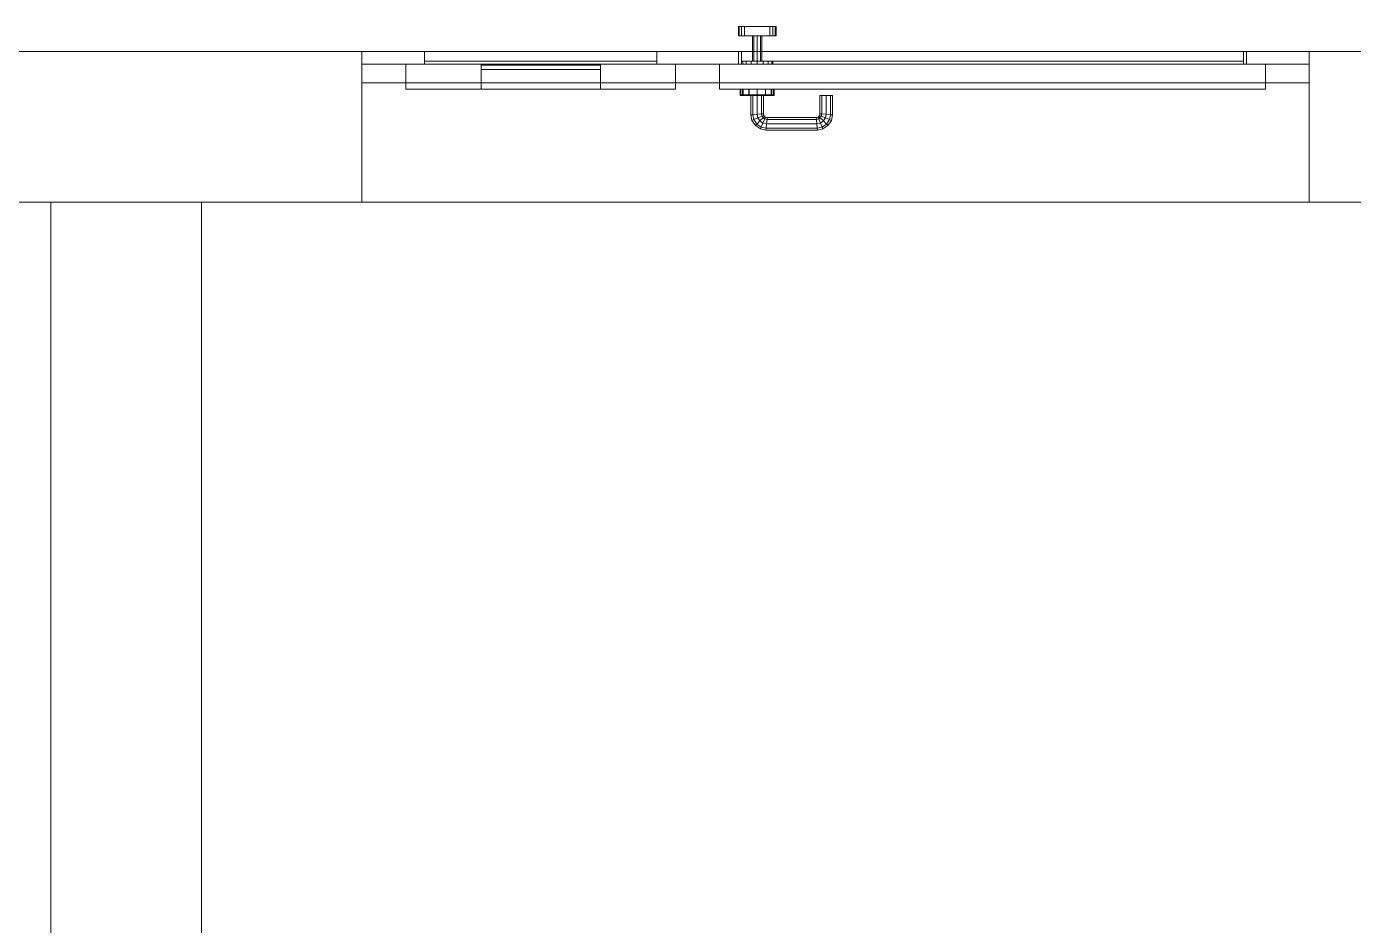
# Model space of a CAD drawing. Header units: metres. Extents: x 9 to 21.7, y 11.5 to 19.
# Drawn here: x 16.452 to 18.567, y 17.609 to 19.042 of the extents above; entities that cross this region are included whole.
import ezdxf

# ---------------------------------------------------------------- set-up
doc = ezdxf.new("R2010")
doc.units = ezdxf.units.M
doc.header["$MEASUREMENT"] = 0
doc.layers.add('Decken Roh', color=7, linetype='Continuous')
doc.layers.add('Wand Aussen', color=7, linetype='Continuous')

# ---------------------------------------------------------------- blocks, each defined once
blk = doc.blocks.new('Tür_F361A486-C561-4E4C-986A-6673B598CC38')
at = {"layer": 'Wand Aussen', "color": 9, "lineweight": 18}
mesh = blk.add_polyface(dxfattribs=at)
corners = [(17.6222, 18.9868, 1.0447), (17.6244, 18.9868, 1.05), (17.6222, 18.9868, 1.0553), (17.6169, 18.9868, 1.0575), (17.6116, 18.9868, 1.0553), (17.6094, 18.9868, 1.05), (17.6116, 18.9868, 1.0447), (17.6169, 18.9868, 1.0425), (17.6222, 19.0268, 1.0447), (17.6169, 19.0268, 1.0425), (17.6116, 19.0268, 1.0447), (17.6094, 19.0268, 1.05), (17.6116, 19.0268, 1.0553), (17.6169, 19.0268, 1.0575), (17.6222, 19.0268, 1.0553), (17.6244, 19.0268, 1.05), (17.5919, 18.9818, 0.975), (17.5919, 18.9868, 0.975), (17.5938, 18.9868, 0.9654), (17.5938, 18.9818, 0.9654), (17.5992, 18.9868, 0.9573), (17.5992, 18.9818, 0.9573), (17.6073, 18.9868, 0.9519), (17.6073, 18.9818, 0.9519), (17.6169, 18.9868, 0.95), (17.6169, 18.9818, 0.95), (17.6264, 18.9868, 0.9519), (17.6264, 18.9818, 0.9519), (17.6346, 18.9868, 0.9573), (17.6346, 18.9818, 0.9573), (17.64, 18.9868, 0.9654), (17.64, 18.9818, 0.9654), (17.6419, 18.9868, 0.975), (17.6419, 18.9818, 0.975), (17.6419, 18.9868, 1.1), (17.6419, 18.9818, 1.1), (17.64, 18.9868, 1.1096), (17.64, 18.9818, 1.1096), (17.6346, 18.9868, 1.1177), (17.6346, 18.9818, 1.1177), (17.6264, 18.9868, 1.1231), (17.6264, 18.9818, 1.1231), (17.6169, 18.9868, 1.125), (17.6169, 18.9818, 1.125), (17.6073, 18.9868, 1.1231), (17.6073, 18.9818, 1.1231), (17.5992, 18.9868, 1.1177), (17.5992, 18.9818, 1.1177), (17.5938, 18.9868, 1.1096), (17.5938, 18.9818, 1.1096), (17.5919, 18.9868, 1.1), (17.5919, 18.9818, 1.1), (17.5969, 19.0268, 1.08), (17.5969, 19.0418, 1.08), (17.5919, 19.0418, 1.0787), (17.5919, 19.0268, 1.0787), (17.5882, 19.0418, 1.075), (17.5882, 19.0268, 1.075), (17.5869, 19.0418, 1.07), (17.5869, 19.0268, 1.07), (17.5869, 19.0418, 1.03), (17.5869, 19.0268, 1.03), (17.5882, 19.0418, 1.025), (17.5882, 19.0268, 1.025), (17.5919, 19.0418, 1.0213), (17.5919, 19.0268, 1.0213), (17.5969, 19.0418, 1.02), (17.5969, 19.0268, 1.02), (17.6369, 19.0418, 1.02), (17.6369, 19.0268, 1.02), (17.6419, 19.0418, 1.0213), (17.6419, 19.0268, 1.0213), (17.6455, 19.0418, 1.025), (17.6455, 19.0268, 1.025), (17.6469, 19.0418, 1.03), (17.6469, 19.0268, 1.03), (17.6469, 19.0418, 1.07), (17.6469, 19.0268, 1.07), (17.6455, 19.0418, 1.075), (17.6455, 19.0268, 1.075), (17.6419, 19.0418, 1.0787), (17.6419, 19.0268, 1.0787), (17.6369, 19.0418, 1.08), (17.6369, 19.0268, 1.08)]
mesh.append_faces([[corners[k] for k in face] for face in [(0, 8, 15, 1), (1, 15, 14, 2), (2, 14, 13, 3), (3, 13, 12, 4), (4, 12, 11, 5), (5, 11, 10, 6), (6, 10, 9, 7), (7, 9, 8, 0), (16, 17, 18, 19), (19, 18, 20, 21), (21, 20, 22, 23), (23, 22, 24, 25), (25, 24, 26, 27), (27, 26, 28, 29), (29, 28, 30, 31), (31, 30, 32, 33), (33, 32, 34, 35), (35, 34, 36, 37), (37, 36, 38, 39), (39, 38, 40, 41), (41, 40, 42, 43), (43, 42, 44, 45), (45, 44, 46, 47), (47, 46, 48, 49), (49, 48, 50, 51), (51, 50, 17, 16), (52, 53, 54, 55), (55, 54, 56, 57), (57, 56, 58, 59), (59, 58, 60, 61), (61, 60, 62, 63), (63, 62, 64, 65), (65, 64, 66, 67), (67, 66, 68, 69), (69, 68, 70, 71), (71, 70, 72, 73), (73, 72, 74, 75), (75, 74, 76, 77), (77, 76, 78, 79), (79, 78, 80, 81), (81, 80, 82, 83), (83, 82, 53, 52)]], dxfattribs={"color": 9})
mesh.append_faces([[corners[k] for k in face] for face in [(0, 5, 6, 7), (8, 13, 14, 15), (16, 47, 49, 51), (17, 22, 20, 18), (52, 79, 81, 83), (53, 58, 56, 54)]], dxfattribs={"vtx0": -1, "color": 9})
mesh.append_faces([[corners[k] for k in face] for face in [(0, 3, 4, 5), (8, 11, 12, 13), (16, 23, 25, 27), (16, 27, 29, 31), (16, 31, 33, 35), (16, 35, 37, 39), (16, 39, 41, 43), (16, 43, 45, 47), (17, 46, 44, 42), (17, 42, 40, 38), (17, 38, 36, 34), (17, 34, 32, 30), (17, 30, 28, 26), (17, 26, 24, 22), (52, 59, 61, 63), (52, 63, 65, 67), (52, 67, 69, 71), (52, 71, 73, 75), (52, 75, 77, 79), (53, 78, 76, 74), (53, 74, 72, 70), (53, 70, 68, 66), (53, 66, 64, 62), (53, 62, 60, 58)]], dxfattribs={"vtx0": -1, "vtx3": -1, "color": 9})
mesh.append_faces([[corners[k] for k in face] for face in [(0, 1, 2, 3), (8, 9, 10, 11), (16, 19, 21, 23), (17, 50, 48, 46), (52, 55, 57, 59), (53, 82, 80, 78)]], dxfattribs={"vtx3": -1, "color": 9})
at = {"layer": 'Wand Aussen', "color": 254, "lineweight": 0, "true_color": 0xe6e6e6}
mesh = blk.add_polyface(dxfattribs=at)
corners = [(18.4969, 19.0018), (18.4969, 19.0018, 2.01), (18.4969, 18.9818, 2.01), (18.4969, 18.9818), (16.9869, 19.0018, 2.01), (16.9869, 18.9818, 2.01), (16.9869, 19.0018), (16.9869, 18.9818), (17.0869, 19.0018), (17.0869, 18.9818), (17.0869, 19.0018, 0.1), (17.0869, 18.9818, 0.1), (17.0869, 19.0018, 1.91), (17.0869, 18.9818, 1.91), (17.4569, 19.0018, 1.91), (17.4569, 18.9818, 1.91), (17.5869, 19.0018, 1.91), (17.5869, 18.9818, 1.91), (18.3969, 19.0018, 1.91), (18.3969, 18.9818, 1.91), (18.3969, 19.0018), (18.3969, 18.9818)]
mesh.append_faces([[corners[k] for k in face] for face in [(0, 1, 2, 3), (1, 4, 5, 2), (4, 6, 7, 5), (6, 8, 9, 7), (8, 10, 11, 9), (10, 12, 13, 11), (12, 14, 15, 13), (14, 16, 17, 15), (16, 18, 19, 17), (18, 20, 21, 19), (20, 0, 3, 21)]], dxfattribs={"color": 254})
mesh.append_faces([[corners[k] for k in face] for face in [(4, 12, 6), (6, 12, 8), (7, 13, 5), (5, 13, 2)]], dxfattribs={"vtx0": -1, "vtx1": -1, "color": 254})
mesh.append_faces([[corners[k] for k in face] for face in [(1, 18, 12), (13, 19, 2)]], dxfattribs={"vtx0": -1, "vtx1": -1, "vtx2": -1, "color": 254})
mesh.append_faces([[corners[k] for k in face] for face in [(1, 20, 18), (19, 3, 2)]], dxfattribs={"vtx0": -1, "vtx2": -1, "color": 254})
mesh.append_faces([[corners[k] for k in face] for face in [(4, 1, 12), (7, 9, 13)]], dxfattribs={"vtx1": -1, "vtx2": -1, "color": 254})
mesh.append_faces([[corners[k] for k in face] for face in [(1, 0, 20), (19, 21, 3)]], dxfattribs={"vtx2": -1, "color": 254})
mesh = blk.add_polyface(dxfattribs=at)
corners = [(17.4569, 19.0018), (17.0869, 19.0018), (17.0869, 19.0018, 0.06), (17.4569, 19.0018, 0.06), (17.0869, 18.9868, 0.08), (17.4569, 18.9868, 0.08), (17.0869, 18.9818, 0.08), (17.4569, 18.9818, 0.08), (17.0869, 18.9818), (17.4569, 18.9818)]
mesh.append_faces([[corners[k] for k in face] for face in [(0, 1, 2, 3), (3, 2, 4, 5), (5, 4, 6, 7), (7, 6, 8, 9), (9, 8, 1, 0)]], dxfattribs={"color": 254})
mesh.append_faces([[corners[k] for k in face] for face in [(0, 7, 9), (1, 4, 2)]], dxfattribs={"vtx0": -1, "color": 254})
mesh.append_faces([[corners[k] for k in face] for face in [(0, 3, 5, 7), (1, 8, 6, 4)]], dxfattribs={"vtx3": -1, "color": 254})
mesh = blk.add_polyface(dxfattribs=at)
corners = [(17.5869, 19.0018), (17.5869, 19.0018, 1.91), (17.5869, 18.9818, 1.91), (17.5869, 18.9818), (17.4569, 19.0018, 1.91), (17.4569, 18.9818, 1.91), (17.4569, 19.0018), (17.4569, 18.9818)]
mesh.append_faces([[corners[k] for k in face] for face in [(0, 1, 2, 3), (1, 4, 5, 2), (4, 6, 7, 5), (6, 0, 3, 7), (0, 6, 4, 1), (3, 2, 5, 7)]], dxfattribs={"color": 254})
mesh = blk.add_polyface(dxfattribs=at)
corners = [(18.3919, 19.0018), (17.5919, 19.0018), (17.5919, 19.0018, 0.05), (18.3919, 19.0018, 0.05), (17.5919, 18.9868, 0.07), (18.3919, 18.9868, 0.07), (17.5919, 18.9818, 0.07), (18.3919, 18.9818, 0.07), (17.5919, 18.9818), (18.3919, 18.9818)]
mesh.append_faces([[corners[k] for k in face] for face in [(0, 1, 2, 3), (3, 2, 4, 5), (5, 4, 6, 7), (7, 6, 8, 9), (9, 8, 1, 0)]], dxfattribs={"color": 254})
mesh.append_faces([[corners[k] for k in face] for face in [(0, 7, 9), (1, 4, 2)]], dxfattribs={"vtx0": -1, "color": 254})
mesh.append_faces([[corners[k] for k in face] for face in [(0, 3, 5, 7), (1, 8, 6, 4)]], dxfattribs={"vtx3": -1, "color": 254})
mesh = blk.add_polyface(dxfattribs=at)
corners = [(18.4969, 18.9818), (18.4969, 18.9818, 2.01), (18.4969, 18.9518, 2.01), (18.4969, 18.9518), (16.9869, 18.9818, 2.01), (16.9869, 18.9518, 2.01), (16.9869, 18.9818), (16.9869, 18.9518), (17.0569, 18.9818), (17.0569, 18.9518), (17.0569, 18.9818, 0.07), (17.0569, 18.9518, 0.07), (17.0569, 18.9818, 1.94), (17.0569, 18.9518, 1.94), (17.4869, 18.9818, 1.94), (17.4869, 18.9518, 1.94), (17.5569, 18.9818, 1.94), (17.5569, 18.9518, 1.94), (18.4269, 18.9818, 1.94), (18.4269, 18.9518, 1.94), (18.4269, 18.9818), (18.4269, 18.9518)]
mesh.append_faces([[corners[k] for k in face] for face in [(0, 1, 2, 3), (1, 4, 5, 2), (4, 6, 7, 5), (6, 8, 9, 7), (8, 10, 11, 9), (10, 12, 13, 11), (12, 14, 15, 13), (14, 16, 17, 15), (16, 18, 19, 17), (18, 20, 21, 19), (20, 0, 3, 21)]], dxfattribs={"color": 254})
mesh.append_faces([[corners[k] for k in face] for face in [(4, 12, 6), (6, 12, 8), (7, 13, 5), (5, 13, 2)]], dxfattribs={"vtx0": -1, "vtx1": -1, "color": 254})
mesh.append_faces([[corners[k] for k in face] for face in [(1, 18, 12), (13, 19, 2)]], dxfattribs={"vtx0": -1, "vtx1": -1, "vtx2": -1, "color": 254})
mesh.append_faces([[corners[k] for k in face] for face in [(1, 20, 18), (19, 3, 2)]], dxfattribs={"vtx0": -1, "vtx2": -1, "color": 254})
mesh.append_faces([[corners[k] for k in face] for face in [(4, 1, 12), (7, 9, 13)]], dxfattribs={"vtx1": -1, "vtx2": -1, "color": 254})
mesh.append_faces([[corners[k] for k in face] for face in [(1, 0, 20), (19, 21, 3)]], dxfattribs={"vtx2": -1, "color": 254})
mesh = blk.add_polyface(dxfattribs=at)
corners = [(17.0569, 18.9418), (17.0569, 18.9818), (17.4869, 18.9818), (17.4869, 18.9418), (17.4869, 18.9818, 1.94), (17.4869, 18.9418, 1.94), (17.0569, 18.9818, 1.94), (17.0569, 18.9418, 1.94), (17.1769, 18.9418, 0.31), (17.1769, 18.9818, 0.31), (17.1769, 18.9818, 1.78), (17.1769, 18.9418, 1.78), (17.3669, 18.9818, 1.78), (17.3669, 18.9418, 1.78), (17.3669, 18.9818, 0.31), (17.3669, 18.9418, 0.31)]
mesh.append_faces([[corners[k] for k in face] for face in [(0, 1, 2, 3), (3, 2, 4, 5), (5, 4, 6, 7), (7, 6, 1, 0), (8, 9, 10, 11), (11, 10, 12, 13), (13, 12, 14, 15), (15, 14, 9, 8)]], dxfattribs={"color": 254})
mesh.append_faces([[corners[k] for k in face] for face in [(0, 8, 7), (7, 11, 5), (6, 10, 1), (1, 9, 2)]], dxfattribs={"vtx0": -1, "vtx1": -1, "color": 254})
mesh.append_faces([[corners[k] for k in face] for face in [(13, 3, 5), (3, 15, 8), (7, 8, 11), (14, 4, 2), (4, 12, 10), (1, 10, 9)]], dxfattribs={"vtx0": -1, "vtx2": -1, "color": 254})
mesh.append_faces([[corners[k] for k in face] for face in [(13, 15, 3), (11, 13, 5), (0, 3, 8), (14, 12, 4), (9, 14, 2), (6, 4, 10)]], dxfattribs={"vtx1": -1, "vtx2": -1, "color": 254})
at = {"layer": 'Wand Aussen', "color": 7, "lineweight": 0, "true_color": 0xfafaff}
mesh = blk.add_polyface(dxfattribs=at)
corners = [(17.1769, 18.9733, 0.31), (17.1769, 18.9803, 0.31), (17.3669, 18.9803, 0.31), (17.3669, 18.9733, 0.31), (17.3669, 18.9803, 1.78), (17.3669, 18.9733, 1.78), (17.1769, 18.9803, 1.78), (17.1769, 18.9733, 1.78)]
mesh.append_faces([[corners[k] for k in face] for face in [(0, 1, 2, 3), (3, 2, 4, 5), (5, 4, 6, 7), (7, 6, 1, 0), (0, 3, 5, 7), (1, 6, 4, 2)]], dxfattribs={"color": 7})
at = {"layer": 'Wand Aussen', "color": 254, "lineweight": 0, "true_color": 0xe6e6e6}
mesh = blk.add_polyface(dxfattribs=at)
corners = [(17.5569, 18.9818), (17.5569, 18.9818, 1.94), (17.5569, 18.9518, 1.94), (17.5569, 18.9518), (17.4869, 18.9818, 1.94), (17.4869, 18.9518, 1.94), (17.4869, 18.9818), (17.4869, 18.9518)]
mesh.append_faces([[corners[k] for k in face] for face in [(0, 1, 2, 3), (1, 4, 5, 2), (4, 6, 7, 5), (6, 0, 3, 7), (0, 6, 4, 1), (3, 2, 5, 7)]], dxfattribs={"color": 254})
mesh = blk.add_polyface(dxfattribs=at)
corners = [(18.4269, 18.9418), (18.4269, 18.9418, 1.94), (17.5569, 18.9418, 1.94), (17.5569, 18.9418), (17.5569, 18.9818), (17.5569, 18.9818, 1.94), (18.4269, 18.9818, 1.94), (18.4269, 18.9818)]
mesh.append_faces([[corners[k] for k in face] for face in [(0, 1, 2, 3), (4, 5, 6, 7), (3, 4, 7, 0), (0, 7, 6, 1), (1, 6, 5, 2), (2, 5, 4, 3)]], dxfattribs={"color": 254})
at = {"layer": 'Wand Aussen', "color": 9, "lineweight": 18}
mesh = blk.add_polyface(dxfattribs=at)
corners = [(17.6034, 18.9318, 1.0734), (17.6169, 18.9318, 1.077), (17.6169, 18.9319, 1.077), (17.6034, 18.9319, 1.0734), (17.5935, 18.9318, 1.0635), (17.5935, 18.9319, 1.0635), (17.5899, 18.9318, 1.05), (17.5899, 18.9319, 1.05), (17.5935, 18.9318, 1.0365), (17.5935, 18.9319, 1.0365), (17.6034, 18.9318, 1.0266), (17.6034, 18.9319, 1.0266), (17.6169, 18.9318, 1.023), (17.6169, 18.9319, 1.023), (17.6304, 18.9318, 1.0266), (17.6304, 18.9319, 1.0266), (17.6403, 18.9318, 1.0365), (17.6403, 18.9319, 1.0365), (17.6439, 18.9318, 1.05), (17.6439, 18.9319, 1.05), (17.6403, 18.9318, 1.0635), (17.6403, 18.9319, 1.0635), (17.6304, 18.9318, 1.0734), (17.6304, 18.9319, 1.0734), (17.6169, 18.9417, 1.077), (17.6034, 18.9417, 1.0734), (17.5935, 18.9417, 1.0635), (17.5899, 18.9417, 1.05), (17.5935, 18.9417, 1.0365), (17.6034, 18.9417, 1.0266), (17.6169, 18.9417, 1.023), (17.6304, 18.9417, 1.0266), (17.6403, 18.9417, 1.0365), (17.6439, 18.9417, 1.05), (17.6403, 18.9417, 1.0635), (17.6304, 18.9417, 1.0734), (17.6169, 18.9418, 1.077), (17.6034, 18.9418, 1.0734), (17.5935, 18.9418, 1.0635), (17.5899, 18.9418, 1.05), (17.5935, 18.9418, 1.0365), (17.6034, 18.9418, 1.0266), (17.6169, 18.9418, 1.023), (17.6304, 18.9418, 1.0266), (17.6403, 18.9418, 1.0365), (17.6439, 18.9418, 1.05), (17.6403, 18.9418, 1.0635), (17.6304, 18.9418, 1.0734)]
mesh.append_faces([[corners[k] for k in face] for face in [(0, 1, 2, 3), (4, 0, 3, 5), (6, 4, 5, 7), (8, 6, 7, 9), (10, 8, 9, 11), (12, 10, 11, 13), (14, 12, 13, 15), (16, 14, 15, 17), (18, 16, 17, 19), (20, 18, 19, 21), (22, 20, 21, 23), (1, 22, 23, 2), (3, 2, 24, 25), (5, 3, 25, 26), (7, 5, 26, 27), (9, 7, 27, 28), (11, 9, 28, 29), (13, 11, 29, 30), (15, 13, 30, 31), (17, 15, 31, 32), (19, 17, 32, 33), (21, 19, 33, 34), (23, 21, 34, 35), (2, 23, 35, 24), (25, 24, 36, 37), (26, 25, 37, 38), (27, 26, 38, 39), (28, 27, 39, 40), (29, 28, 40, 41), (30, 29, 41, 42), (31, 30, 42, 43), (32, 31, 43, 44), (33, 32, 44, 45), (34, 33, 45, 46), (35, 34, 46, 47), (24, 35, 47, 36)]], dxfattribs={"color": 9})
mesh.append_faces([[corners[k] for k in face] for face in [(1, 18, 20, 22), (36, 39, 38, 37)]], dxfattribs={"vtx0": -1, "color": 9})
mesh.append_faces([[corners[k] for k in face] for face in [(1, 6, 8, 10), (1, 10, 12, 14), (1, 14, 16, 18), (36, 45, 44, 43), (36, 43, 42, 41), (36, 41, 40, 39)]], dxfattribs={"vtx0": -1, "vtx3": -1, "color": 9})
mesh.append_faces([[corners[k] for k in face] for face in [(1, 0, 4, 6), (36, 47, 46, 45)]], dxfattribs={"vtx3": -1, "color": 9})
mesh = blk.add_polyface(dxfattribs=at)
corners = [(17.6243, 18.9328, 0.9597), (17.6236, 18.9328, 0.9616), (17.6298, 18.9328, 0.9724), (17.6393, 18.9328, 0.963), (17.6219, 18.9328, 0.9529), (17.6219, 18.9328, 0.9544), (17.6219, 18.9318, 0.9544), (17.6243, 18.9318, 0.9597), (17.6219, 18.9328, 0.95), (17.6219, 18.9328, 0.9471), (17.6219, 18.9328, 0.9413), (17.6219, 18.9328, 0.9375), (17.6219, 18.9318, 0.9375), (17.6219, 18.9318, 0.9413), (17.6219, 18.9318, 0.9471), (17.6219, 18.9318, 0.95), (17.6219, 18.9318, 0.9529), (17.6428, 18.9328, 0.95), (17.6299, 18.9328, 0.9725), (17.6394, 18.9328, 0.963), (17.6223, 18.9328, 0.9651), (17.6169, 18.9328, 0.9674), (17.6169, 18.9328, 0.9759), (17.6236, 18.9318, 0.9616), (17.6223, 18.9318, 0.9651), (17.6402, 18.9318, 0.9635), (17.6303, 18.9318, 0.9733), (17.6438, 18.9318, 0.95), (17.6402, 18.9318, 0.9365), (17.6303, 18.9318, 0.9267), (17.6169, 18.9318, 0.9325), (17.6169, 18.9318, 0.9231), (17.6204, 18.9318, 0.934), (17.6204, 18.9328, 0.934), (17.6298, 18.9328, 0.9276), (17.6169, 18.9328, 0.9241), (17.6169, 18.9328, 0.9325), (17.6393, 18.9328, 0.9371), (17.6429, 18.9328, 0.95), (17.6169, 18.9328, 0.976), (17.6299, 18.9329, 0.9725), (17.6394, 18.9329, 0.963), (17.6115, 18.9328, 0.9651), (17.6102, 18.9328, 0.9616), (17.6039, 18.9328, 0.9724), (17.6169, 18.9318, 0.9674), (17.6169, 18.9318, 0.9769), (17.6403, 18.9318, 0.9635), (17.6304, 18.9318, 0.9734), (17.6439, 18.9318, 0.95), (17.6403, 18.9318, 0.9365), (17.6304, 18.9318, 0.9266), (17.6169, 18.9318, 0.923), (17.6119, 18.9318, 0.9413), (17.6034, 18.9318, 0.9267), (17.6133, 18.9318, 0.934), (17.6119, 18.9318, 0.9375), (17.6039, 18.9328, 0.9276), (17.6119, 18.9328, 0.9413), (17.6119, 18.9328, 0.9375), (17.6133, 18.9328, 0.934), (17.6299, 18.9328, 0.9275), (17.6169, 18.9328, 0.924), (17.6394, 18.9328, 0.937), (17.6429, 18.9329, 0.95), (17.6039, 18.9328, 0.9725), (17.6169, 18.9329, 0.976), (17.6299, 18.9417, 0.9725), (17.6394, 18.9417, 0.963), (17.6115, 18.9318, 0.9651), (17.6094, 18.9328, 0.9597), (17.6119, 18.9328, 0.9544), (17.6119, 18.9328, 0.9529), (17.5945, 18.9328, 0.963), (17.6102, 18.9318, 0.9616), (17.6094, 18.9318, 0.9597), (17.6034, 18.9318, 0.9733), (17.6169, 18.9318, 0.977), (17.6403, 18.9319, 0.9635), (17.6304, 18.9319, 0.9734), (17.6439, 18.9319, 0.95), (17.6403, 18.9319, 0.9365), (17.6304, 18.9319, 0.9266), (17.6169, 18.9319, 0.923), (17.6034, 18.9318, 0.9266), (17.6119, 18.9318, 0.9544), (17.6119, 18.9318, 0.9529), (17.6119, 18.9318, 0.95), (17.6119, 18.9318, 0.9471), (17.6119, 18.9328, 0.9471), (17.6119, 18.9328, 0.95), (17.5936, 18.9318, 0.9366), (17.5945, 18.9328, 0.9371), (17.6039, 18.9328, 0.9275), (17.6299, 18.9329, 0.9275), (17.6169, 18.9329, 0.924), (17.6394, 18.9329, 0.937), (17.6429, 18.9417, 0.95), (17.5944, 18.9328, 0.963), (17.6039, 18.9329, 0.9725), (17.6169, 18.9417, 0.976), (17.6299, 18.9418, 0.9725), (17.6394, 18.9418, 0.963), (17.591, 18.9328, 0.95), (17.5936, 18.9318, 0.9635), (17.6034, 18.9318, 0.9734), (17.6169, 18.9319, 0.977), (17.6403, 18.9417, 0.9635), (17.6304, 18.9417, 0.9734), (17.6439, 18.9417, 0.95), (17.6403, 18.9417, 0.9365), (17.6304, 18.9417, 0.9266), (17.6169, 18.9417, 0.923), (17.6034, 18.9319, 0.9266), (17.5935, 18.9318, 0.9365), (17.59, 18.9318, 0.95), (17.5944, 18.9328, 0.937), (17.6039, 18.9329, 0.9275), (17.6299, 18.9417, 0.9275), (17.6169, 18.9417, 0.924), (17.6394, 18.9417, 0.937), (17.6429, 18.9418, 0.95), (17.5909, 18.9328, 0.95), (17.5944, 18.9329, 0.963), (17.6039, 18.9417, 0.9725), (17.6169, 18.9418, 0.976), (17.6299, 18.9418, 0.9726), (17.6395, 18.9418, 0.9631), (17.5935, 18.9318, 0.9635), (17.6034, 18.9319, 0.9734), (17.6169, 18.9417, 0.977), (17.6403, 18.9418, 0.9635), (17.6304, 18.9418, 0.9734), (17.6439, 18.9418, 0.95), (17.6403, 18.9418, 0.9365), (17.6304, 18.9418, 0.9266), (17.6169, 18.9418, 0.923), (17.6034, 18.9417, 0.9266), (17.5935, 18.9319, 0.9365), (17.5899, 18.9318, 0.95), (17.5944, 18.9329, 0.937), (17.6039, 18.9417, 0.9275), (17.6299, 18.9418, 0.9275), (17.6169, 18.9418, 0.924), (17.6394, 18.9418, 0.937), (17.643, 18.9418, 0.95), (17.5909, 18.9329, 0.95), (17.5944, 18.9417, 0.963), (17.6039, 18.9418, 0.9725), (17.6169, 18.9418, 0.9761), (17.6303, 18.9418, 0.9733), (17.6402, 18.9418, 0.9635), (17.5935, 18.9319, 0.9635), (17.6034, 18.9417, 0.9734), (17.6169, 18.9418, 0.977), (17.6438, 18.9418, 0.95), (17.6402, 18.9418, 0.9365), (17.6303, 18.9418, 0.9267), (17.6169, 18.9418, 0.9231), (17.6034, 18.9418, 0.9266), (17.5935, 18.9417, 0.9365), (17.5899, 18.9319, 0.95), (17.5944, 18.9417, 0.937), (17.6039, 18.9418, 0.9275), (17.6299, 18.9418, 0.9274), (17.6169, 18.9418, 0.9239), (17.6395, 18.9418, 0.937), (17.5909, 18.9417, 0.95), (17.5944, 18.9418, 0.963), (17.6038, 18.9418, 0.9726), (17.6169, 18.9418, 0.9769), (17.5935, 18.9417, 0.9635), (17.6034, 18.9418, 0.9734), (17.6034, 18.9418, 0.9267), (17.5935, 18.9418, 0.9365), (17.5899, 18.9417, 0.95), (17.5944, 18.9418, 0.937), (17.6038, 18.9418, 0.9274), (17.5909, 18.9418, 0.95), (17.5943, 18.9418, 0.9631), (17.6034, 18.9418, 0.9733), (17.5935, 18.9418, 0.9635), (17.5936, 18.9418, 0.9366), (17.5899, 18.9418, 0.95), (17.5943, 18.9418, 0.937), (17.5908, 18.9418, 0.95), (17.5936, 18.9418, 0.9635), (17.59, 18.9418, 0.95)]
mesh.append_faces([[corners[k] for k in face] for face in [(5, 6, 7, 0), (17, 8, 4, 3), (18, 19, 3, 2), (25, 16, 15, 27), (27, 15, 14, 28), (28, 14, 13, 29), (12, 11, 33, 32), (34, 10, 9, 37), (37, 9, 8, 17), (19, 38, 17, 3), (39, 18, 2, 22), (40, 41, 19, 18), (20, 24, 45, 21), (26, 25, 47, 48), (25, 27, 49, 47), (27, 28, 50, 49), (28, 29, 51, 50), (32, 33, 36, 30), (29, 31, 52, 51), (61, 62, 35, 34), (63, 61, 34, 37), (38, 63, 37, 17), (41, 64, 38, 19), (65, 39, 22, 44), (66, 40, 18, 39), (67, 68, 41, 40), (21, 45, 69, 42), (46, 26, 48, 77), (48, 47, 78, 79), (47, 49, 80, 78), (49, 50, 81, 80), (50, 51, 82, 81), (30, 36, 60, 55), (51, 52, 83, 82), (31, 54, 84, 52), (55, 60, 59, 56), (54, 53, 88, 91), (92, 89, 58, 57), (62, 93, 57, 35), (94, 95, 62, 61), (96, 94, 61, 63), (64, 96, 63, 38), (68, 97, 64, 41), (98, 65, 44, 73), (99, 66, 39, 65), (100, 67, 40, 66), (101, 102, 68, 67), (73, 72, 90, 103), (70, 75, 85, 71), (76, 46, 77, 105), (77, 48, 79, 106), (79, 78, 107, 108), (78, 80, 109, 107), (80, 81, 110, 109), (81, 82, 111, 110), (82, 83, 112, 111), (52, 84, 113, 83), (54, 91, 114, 84), (103, 90, 89, 92), (91, 88, 87, 115), (115, 87, 86, 104), (93, 116, 92, 57), (95, 117, 93, 62), (118, 119, 95, 94), (120, 118, 94, 96), (97, 120, 96, 64), (102, 121, 97, 68), (122, 98, 73, 103), (123, 99, 65, 98), (124, 100, 66, 99), (125, 101, 67, 100), (126, 127, 102, 101), (104, 76, 105, 128), (105, 77, 106, 129), (106, 79, 108, 130), (108, 107, 131, 132), (107, 109, 133, 131), (109, 110, 134, 133), (110, 111, 135, 134), (111, 112, 136, 135), (83, 113, 137, 112), (84, 114, 138, 113), (91, 115, 139, 114), (116, 122, 103, 92), (115, 104, 128, 139), (117, 140, 116, 93), (119, 141, 117, 95), (142, 143, 119, 118), (144, 142, 118, 120), (121, 144, 120, 97), (127, 145, 121, 102), (146, 123, 98, 122), (147, 124, 99, 123), (148, 125, 100, 124), (149, 126, 101, 125), (150, 151, 127, 126), (128, 105, 129, 152), (129, 106, 130, 153), (130, 108, 132, 154), (132, 131, 151, 150), (131, 133, 155, 151), (133, 134, 156, 155), (134, 135, 157, 156), (135, 136, 158, 157), (112, 137, 159, 136), (113, 138, 160, 137), (114, 139, 161, 138), (140, 146, 122, 116), (139, 128, 152, 161), (141, 162, 140, 117), (143, 163, 141, 119), (164, 165, 143, 142), (166, 164, 142, 144), (145, 166, 144, 121), (151, 155, 145, 127), (167, 147, 123, 146), (168, 148, 124, 147), (169, 149, 125, 148), (170, 150, 126, 149), (152, 129, 153, 171), (153, 130, 154, 172), (154, 132, 150, 170), (155, 156, 166, 145), (156, 157, 164, 166), (157, 158, 165, 164), (136, 159, 173, 158), (137, 160, 174, 159), (138, 161, 175, 160), (162, 167, 146, 140), (161, 152, 171, 175), (163, 176, 162, 141), (165, 177, 163, 143), (178, 168, 147, 167), (179, 169, 148, 168), (180, 170, 149, 169), (171, 153, 172, 181), (172, 154, 170, 180), (158, 173, 177, 165), (159, 174, 182, 173), (160, 175, 183, 174), (176, 178, 167, 162), (175, 171, 181, 183), (177, 184, 176, 163), (185, 179, 168, 178), (186, 180, 169, 179), (181, 172, 180, 186), (173, 182, 184, 177), (174, 183, 187, 182), (184, 185, 178, 176), (183, 181, 186, 187), (187, 186, 179, 185), (182, 187, 185, 184)]], dxfattribs={"color": 9})
mesh.append_faces([[corners[k] for k in face] for face in [(5, 15, 16, 6), (22, 20, 21), (0, 24, 20, 1), (16, 7, 6), (31, 32, 30), (44, 42, 43), (54, 56, 53), (42, 75, 70, 43), (85, 90, 72, 71)]], dxfattribs={"vtx0": -1, "color": 9})
mesh.append_faces([[corners[k] for k in face] for face in [(4, 0, 3), (35, 33, 34), (46, 24, 26), (57, 59, 35), (76, 69, 46)]], dxfattribs={"vtx0": -1, "vtx1": -1, "color": 9})
mesh.append_faces([[corners[k] for k in face] for face in [(44, 70, 72), (86, 75, 76)]], dxfattribs={"vtx0": -1, "vtx1": -1, "vtx2": -1, "color": 9})
mesh.append_faces([[corners[k] for k in face] for face in [(0, 2, 3), (29, 12, 32), (31, 55, 56)]], dxfattribs={"vtx0": -1, "vtx2": -1, "color": 9})
mesh.append_faces([[corners[k] for k in face] for face in [(5, 9, 10, 11), (5, 11, 12, 13), (5, 13, 14, 15), (85, 88, 53, 56), (85, 56, 59, 58), (85, 58, 89, 90)]], dxfattribs={"vtx0": -1, "vtx3": -1, "color": 9})
mesh.append_faces([[corners[k] for k in face] for face in [(1, 2, 0), (5, 0, 4), (23, 7, 26), (36, 33, 35), (45, 24, 46), (73, 44, 72), (104, 86, 76)]], dxfattribs={"vtx1": -1, "color": 9})
mesh.append_faces([[corners[k] for k in face] for face in [(22, 2, 20), (25, 26, 7), (16, 25, 7), (31, 29, 32), (33, 11, 34), (44, 22, 42), (54, 31, 56), (59, 60, 35)]], dxfattribs={"vtx1": -1, "vtx2": -1, "color": 9})
mesh.append_faces([[corners[k] for k in face] for face in [(2, 1, 20), (29, 13, 12), (11, 10, 34), (22, 21, 42), (24, 23, 26), (31, 30, 55), (60, 36, 35), (57, 58, 59), (70, 71, 72), (44, 43, 70), (69, 45, 46), (76, 74, 69), (86, 85, 75), (75, 74, 76)]], dxfattribs={"vtx2": -1, "color": 9})
mesh.append_faces([[corners[k] for k in face] for face in [(5, 4, 8, 9), (0, 7, 23, 24), (42, 69, 74, 75), (85, 86, 87, 88)]], dxfattribs={"vtx3": -1, "color": 9})
mesh = blk.add_polyface(dxfattribs=at)
corners = [(17.6069, 18.9318, 1.05), (17.6098, 18.9318, 1.0429), (17.6098, 18.9011, 1.0429), (17.6069, 18.9008, 1.05), (17.6169, 18.9318, 1.04), (17.6169, 18.9018, 1.04), (17.624, 18.9318, 1.0429), (17.624, 18.9025, 1.0429), (17.6269, 18.9318, 1.05), (17.6269, 18.9027, 1.05), (17.624, 18.9318, 1.0571), (17.624, 18.9025, 1.0571), (17.6169, 18.9318, 1.06), (17.6169, 18.9018, 1.06), (17.6098, 18.9318, 1.0571), (17.6098, 18.9011, 1.0571), (17.6114, 18.8933, 1.0429), (17.6086, 18.8921, 1.05), (17.618, 18.896, 1.04), (17.6247, 18.8988, 1.0429), (17.6274, 18.8999, 1.05), (17.6247, 18.8988, 1.0571), (17.618, 18.896, 1.06), (17.6114, 18.8933, 1.0571), (17.6162, 18.8861, 1.0429), (17.6141, 18.8839, 1.05), (17.6213, 18.8912, 1.04), (17.6264, 18.8963, 1.0429), (17.6285, 18.8984, 1.05), (17.6264, 18.8963, 1.0571), (17.6213, 18.8912, 1.06), (17.6162, 18.8861, 1.0571), (17.6234, 18.8812, 1.0429), (17.6222, 18.8785, 1.05), (17.6261, 18.8879, 1.04), (17.6289, 18.8946, 1.0429), (17.63, 18.8973, 1.05), (17.6289, 18.8946, 1.0571), (17.6261, 18.8879, 1.06), (17.6234, 18.8812, 1.0571), (17.6312, 18.8797, 1.0429), (17.6309, 18.8768, 1.05), (17.6319, 18.8868, 1.04), (17.6326, 18.8938, 1.0429), (17.6329, 18.8968, 1.05), (17.6326, 18.8938, 1.0571), (17.6319, 18.8868, 1.06), (17.6312, 18.8797, 1.0571), (17.7126, 18.8797, 1.0429), (17.7129, 18.8768, 1.05), (17.7119, 18.8868, 1.04), (17.7112, 18.8938, 1.0429), (17.7109, 18.8968, 1.05), (17.7112, 18.8938, 1.0571), (17.7119, 18.8868, 1.06), (17.7126, 18.8797, 1.0571), (17.7204, 18.8812, 1.0429), (17.7215, 18.8785, 1.05), (17.7176, 18.8879, 1.04), (17.7149, 18.8946, 1.0429), (17.7137, 18.8973, 1.05), (17.7149, 18.8946, 1.0571), (17.7176, 18.8879, 1.06), (17.7204, 18.8812, 1.0571), (17.7276, 18.8861, 1.0429), (17.7297, 18.8839, 1.05), (17.7225, 18.8912, 1.04), (17.7174, 18.8963, 1.0429), (17.7153, 18.8984, 1.05), (17.7174, 18.8963, 1.0571), (17.7225, 18.8912, 1.06), (17.7276, 18.8861, 1.0571), (17.7324, 18.8933, 1.0429), (17.7352, 18.8921, 1.05), (17.7257, 18.896, 1.04), (17.7191, 18.8988, 1.0429), (17.7163, 18.8999, 1.05), (17.7191, 18.8988, 1.0571), (17.7257, 18.896, 1.06), (17.7324, 18.8933, 1.0571), (17.734, 18.9011, 1.0429), (17.7369, 18.9008, 1.05), (17.7269, 18.9018, 1.04), (17.7198, 18.9025, 1.0429), (17.7169, 18.9027, 1.05), (17.7198, 18.9025, 1.0571), (17.7269, 18.9018, 1.06), (17.734, 18.9011, 1.0571), (17.734, 18.9318, 1.0429), (17.7369, 18.9318, 1.05), (17.7269, 18.9318, 1.04), (17.7198, 18.9318, 1.0429), (17.7169, 18.9318, 1.05), (17.7198, 18.9318, 1.0571), (17.7269, 18.9318, 1.06), (17.734, 18.9318, 1.0571)]
mesh.append_faces([[corners[k] for k in face] for face in [(0, 1, 2, 3), (1, 4, 5, 2), (4, 6, 7, 5), (6, 8, 9, 7), (8, 10, 11, 9), (10, 12, 13, 11), (12, 14, 15, 13), (14, 0, 3, 15), (3, 2, 16, 17), (2, 5, 18, 16), (5, 7, 19, 18), (7, 9, 20, 19), (9, 11, 21, 20), (11, 13, 22, 21), (13, 15, 23, 22), (15, 3, 17, 23), (17, 16, 24, 25), (16, 18, 26, 24), (18, 19, 27, 26), (19, 20, 28, 27), (20, 21, 29, 28), (21, 22, 30, 29), (22, 23, 31, 30), (23, 17, 25, 31), (25, 24, 32, 33), (24, 26, 34, 32), (26, 27, 35, 34), (27, 28, 36, 35), (28, 29, 37, 36), (29, 30, 38, 37), (30, 31, 39, 38), (31, 25, 33, 39), (33, 32, 40, 41), (32, 34, 42, 40), (34, 35, 43, 42), (35, 36, 44, 43), (36, 37, 45, 44), (37, 38, 46, 45), (38, 39, 47, 46), (39, 33, 41, 47), (41, 40, 48, 49), (40, 42, 50, 48), (42, 43, 51, 50), (43, 44, 52, 51), (44, 45, 53, 52), (45, 46, 54, 53), (46, 47, 55, 54), (47, 41, 49, 55), (49, 48, 56, 57), (48, 50, 58, 56), (50, 51, 59, 58), (51, 52, 60, 59), (52, 53, 61, 60), (53, 54, 62, 61), (54, 55, 63, 62), (55, 49, 57, 63), (57, 56, 64, 65), (56, 58, 66, 64), (58, 59, 67, 66), (59, 60, 68, 67), (60, 61, 69, 68), (61, 62, 70, 69), (62, 63, 71, 70), (63, 57, 65, 71), (65, 64, 72, 73), (64, 66, 74, 72), (66, 67, 75, 74), (67, 68, 76, 75), (68, 69, 77, 76), (69, 70, 78, 77), (70, 71, 79, 78), (71, 65, 73, 79), (73, 72, 80, 81), (72, 74, 82, 80), (74, 75, 83, 82), (75, 76, 84, 83), (76, 77, 85, 84), (77, 78, 86, 85), (78, 79, 87, 86), (79, 73, 81, 87), (81, 80, 88, 89), (80, 82, 90, 88), (82, 83, 91, 90), (83, 84, 92, 91), (84, 85, 93, 92), (85, 86, 94, 93), (86, 87, 95, 94), (87, 81, 89, 95)]], dxfattribs={"color": 9})
mesh.append_faces([[corners[k] for k in face] for face in [(89, 93, 94, 95)]], dxfattribs={"vtx0": -1, "color": 9})
mesh.append_faces([[corners[k] for k in face] for face in [(89, 91, 92, 93)]], dxfattribs={"vtx0": -1, "vtx3": -1, "color": 9})
mesh.append_faces([[corners[k] for k in face] for face in [(89, 88, 90, 91)]], dxfattribs={"vtx3": -1, "color": 9})
blk = doc.blocks.new('Wand_FBA75A08-97AA-2E4E-88E2-66DD7F361D7F', base_point=(21.6912, 19.0018))
at = {"layer": 'Wand Aussen', "color": 253, "lineweight": 0, "true_color": 0xa8a99e}
mesh = blk.add_polyface(dxfattribs=at)
corners = [(16.9869, 19.0018, 2.01), (16.9869, 19.0018), (9.2312, 19.0018), (9.2312, 19.0018, 2.5), (21.6912, 19.0018, 2.5), (21.6912, 19.0018), (18.4969, 19.0018), (18.4969, 19.0018, 2.01), (16.009, 19.0018, 2.4), (14.809, 19.0018, 2.4), (14.809, 19.0018, 0.9), (16.009, 19.0018, 0.9), (9.8869, 19.0018, 0.9), (11.0869, 19.0018, 0.9), (11.0869, 19.0018, 2.4), (9.8869, 19.0018, 2.4), (13.6087, 19.0018, 2.4), (12.4087, 19.0018, 2.4), (12.4087, 19.0018, 0.9), (13.6087, 19.0018, 0.9), (16.9869, 18.7618, 2.01), (16.9869, 18.7618), (9.2312, 18.7618), (9.2312, 18.7618, 2.5), (21.6912, 18.7618, 2.5), (21.6912, 18.7618), (18.4969, 18.7618), (18.4969, 18.7618, 2.01), (16.009, 18.7618, 2.4), (14.809, 18.7618, 2.4), (14.809, 18.7618, 0.9), (16.009, 18.7618, 0.9), (9.8869, 18.7618, 0.9), (11.0869, 18.7618, 0.9), (11.0869, 18.7618, 2.4), (9.8869, 18.7618, 2.4), (13.6087, 18.7618, 2.4), (12.4087, 18.7618, 2.4), (12.4087, 18.7618, 0.9), (13.6087, 18.7618, 0.9)]
mesh.append_faces([[corners[k] for k in face] for face in [(1, 0, 20, 21), (1, 21, 22, 2), (2, 22, 23, 3), (3, 23, 24, 4), (24, 25, 5, 4), (26, 6, 5, 25), (7, 6, 26, 27), (0, 7, 27, 20), (28, 29, 9, 8), (29, 30, 10, 9), (30, 31, 11, 10), (31, 28, 8, 11), (13, 12, 32, 33), (14, 13, 33, 34), (15, 14, 34, 35), (12, 15, 35, 32), (36, 37, 17, 16), (37, 38, 18, 17), (38, 39, 19, 18), (39, 36, 16, 19)]], dxfattribs={"color": 253})
mesh.append_faces([[corners[k] for k in face] for face in [(25, 27, 26)]], dxfattribs={"vtx0": -1, "color": 253})
mesh.append_faces([[corners[k] for k in face] for face in [(2, 10, 1), (1, 11, 0), (5, 7, 4), (21, 33, 22), (22, 32, 23)]], dxfattribs={"vtx0": -1, "vtx1": -1, "color": 253})
mesh.append_faces([[corners[k] for k in face] for face in [(16, 14, 4), (8, 16, 4), (7, 8, 4), (2, 12, 10), (37, 29, 23), (35, 37, 23), (24, 28, 27), (21, 31, 33)]], dxfattribs={"vtx0": -1, "vtx1": -1, "vtx2": -1, "color": 253})
mesh.append_faces([[corners[k] for k in face] for face in [(14, 3, 4), (3, 15, 12), (13, 17, 18), (19, 9, 10), (1, 10, 11), (29, 24, 23), (20, 28, 31), (30, 36, 39), (38, 34, 33), (22, 33, 32)]], dxfattribs={"vtx0": -1, "vtx2": -1, "color": 253})
mesh.append_faces([[corners[k] for k in face] for face in [(6, 7, 5)]], dxfattribs={"vtx1": -1, "color": 253})
mesh.append_faces([[corners[k] for k in face] for face in [(14, 15, 3), (7, 0, 8), (13, 14, 17), (19, 16, 9), (11, 8, 0), (2, 3, 12), (29, 28, 24), (20, 27, 28), (30, 29, 36), (38, 37, 34), (32, 35, 23), (25, 24, 27), (21, 20, 31)]], dxfattribs={"vtx1": -1, "vtx2": -1, "color": 253})
blk = doc.blocks.new('Wand_BCBD831C-31A4-E542-BA3E-A614DAB41118', base_point=(16.4912, 19.0018))
at = {"layer": 'Wand Aussen', "color": 253, "lineweight": 0, "true_color": 0xa8a99e}
mesh = blk.add_polyface(dxfattribs=at)
corners = [(16.7312, 16.3018), (16.4912, 16.3018), (16.4912, 18.7618), (16.7312, 18.7618), (16.7312, 16.3018, 2.5), (16.4912, 16.3018, 2.5), (16.4912, 18.7618, 2.5), (16.7312, 18.7618, 2.5)]
mesh.append_faces([[corners[k] for k in face] for face in [(0, 1, 2, 3), (1, 0, 4, 5), (1, 5, 6, 2), (7, 3, 2, 6), (4, 0, 3, 7), (5, 4, 7, 6)]], dxfattribs={"color": 253})
blk = doc.blocks.new('Decke_184DDD20-6C3E-E545-BDAB-9126F6032FE1', base_point=(8.9912, 19.0018))
at = {"layer": 'Decken Roh', "color": 253, "lineweight": 0, "true_color": 0xa8a99e}
mesh = blk.add_polyface(dxfattribs=at)
corners = [(21.6912, 11.5018, -0.1), (21.6912, 19.0018, -0.1), (21.6912, 19.0018, -0.06), (21.6912, 11.5018, -0.06), (21.6912, 11.5018, -0.3), (21.6912, 19.0018, -0.3), (8.9912, 19.0018, -0.1), (8.9912, 19.0018, -0.06), (21.6912, 19.0018), (21.6912, 11.5018), (8.9912, 11.5018, -0.1), (8.9912, 11.5018, -0.06), (8.9912, 11.5018, -0.3), (8.9912, 19.0018, -0.3), (8.9912, 19.0018), (8.9912, 11.5018)]
mesh.append_faces([[corners[k] for k in face] for face in [(0, 1, 2, 3), (1, 6, 7, 2), (10, 0, 3, 11), (6, 10, 11, 7)]], dxfattribs={"color": 2})
mesh.append_faces([[corners[k] for k in face] for face in [(3, 2, 8, 9), (2, 7, 14, 8), (8, 14, 15, 9), (11, 3, 9, 15), (7, 11, 15, 14)]], dxfattribs={"color": 8})
mesh.append_faces([[corners[k] for k in face] for face in [(1, 0, 4, 5), (0, 10, 12, 4), (12, 13, 5, 4), (6, 1, 5, 13), (10, 6, 13, 12)]], dxfattribs={"color": 253})
blk = doc.blocks.new('Decke_2B239743-7579-A04A-9CF8-B71A60B658FD', base_point=(8.9912, 19.0018))
at = {"layer": 'Decken Roh', "color": 253, "lineweight": 0, "true_color": 0xa8a99e}
mesh = blk.add_polyface(dxfattribs=at)
corners = [(21.6912, 11.5018, 2.7), (21.6912, 19.0018, 2.7), (21.6912, 19.0018, 2.9), (21.6912, 11.5018, 2.9), (21.6912, 11.5018, 2.5), (21.6912, 19.0018, 2.5), (8.9912, 19.0018, 2.7), (8.9912, 19.0018, 2.9), (21.6912, 19.0018, 2.95), (21.6912, 11.5018, 2.95), (8.9912, 11.5018, 2.7), (8.9912, 11.5018, 2.9), (8.9912, 11.5018, 2.5), (8.9912, 19.0018, 2.5), (8.9912, 19.0018, 2.95), (21.6912, 19.0018, 2.98), (21.6912, 11.5018, 2.98), (8.9912, 11.5018, 2.95), (8.9912, 19.0018, 2.98), (8.9912, 11.5018, 2.98)]
mesh.append_faces([[corners[k] for k in face] for face in [(0, 1, 2, 3), (1, 6, 7, 2), (10, 0, 3, 11), (6, 10, 11, 7)]], dxfattribs={"color": 2})
mesh.append_faces([[corners[k] for k in face] for face in [(3, 2, 8, 9), (2, 7, 14, 8), (11, 3, 9, 17), (7, 11, 17, 14)]], dxfattribs={"color": 7})
mesh.append_faces([[corners[k] for k in face] for face in [(1, 0, 4, 5), (0, 10, 12, 4), (12, 13, 5, 4), (6, 1, 5, 13), (10, 6, 13, 12)]], dxfattribs={"color": 253})
mesh.append_faces([[corners[k] for k in face] for face in [(9, 8, 15, 16), (8, 14, 18, 15), (15, 18, 19, 16), (17, 9, 16, 19), (14, 17, 19, 18)]], dxfattribs={"color": 254})

msp = doc.modelspace()

# ---------------------------------------------------------------- block references
at = {"layer": 'Decken Roh', "linetype": 'Continuous'}
for name in ['Decke_184DDD20-6C3E-E545-BDAB-9126F6032FE1', 'Decke_2B239743-7579-A04A-9CF8-B71A60B658FD']:
    msp.add_blockref(name, (8.9912, 19.0018), dxfattribs=at)
at = {"layer": 'Wand Aussen', "linetype": 'Continuous'}
msp.add_blockref('Tür_F361A486-C561-4E4C-986A-6673B598CC38', (0, 0), dxfattribs=at)
at = {"layer": 'Wand Aussen'}
for name, p in [('Wand_FBA75A08-97AA-2E4E-88E2-66DD7F361D7F', (21.6912, 19.0018)), ('Wand_BCBD831C-31A4-E542-BA3E-A614DAB41118', (16.4912, 19.0018))]:
    msp.add_blockref(name, p, dxfattribs=at)

doc.saveas('drawing.dxf')
